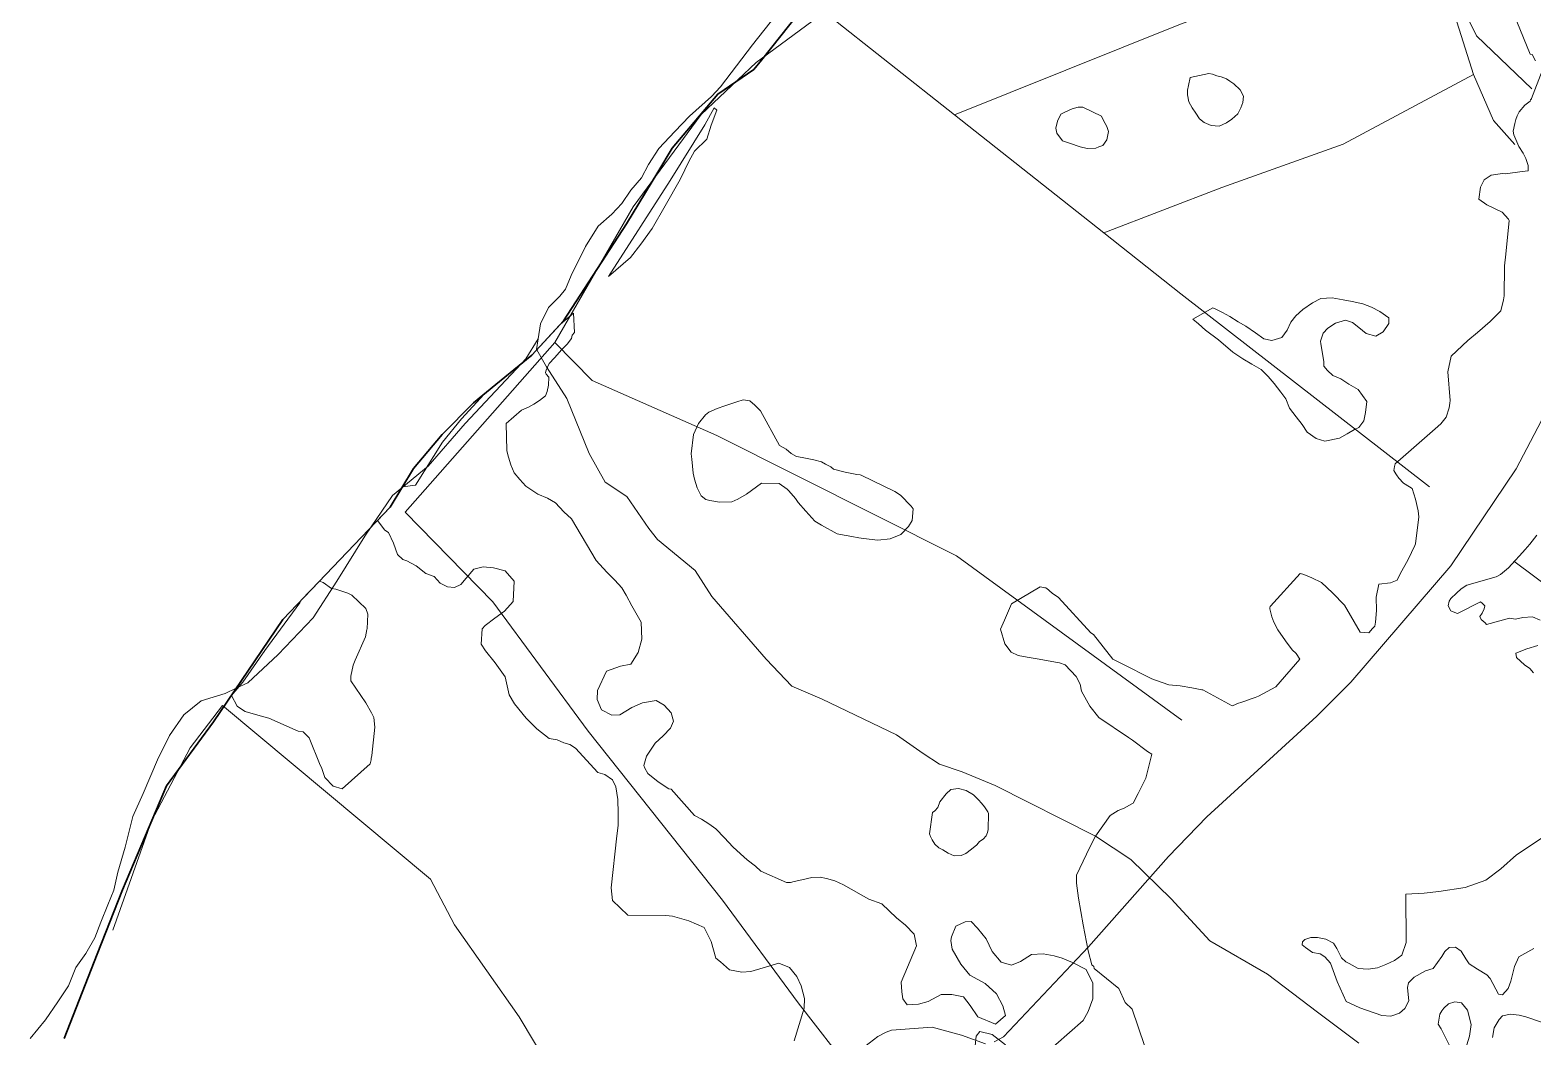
# Model space of a CAD drawing. Header units: metres. Extents: x 4652992 to 4879070, y 2074171 to 2309877.
# Drawn here: x 4653251.4 to 4653400.1, y 2306525.2 to 2306624.8 of the extents above; entities that cross this region are included whole.
import ezdxf

# ---------------------------------------------------------------- set-up
doc = ezdxf.new("R2010")
doc.units = ezdxf.units.M
doc.header["$MEASUREMENT"] = 0
doc.linetypes.add('DGN Style 3', pattern=[92.779933, 66.271381, -26.508552])
for name, color, linetype, lineweight in [('Level 1', 2, 'Continuous', 0), ('Level 20', 30, 'DGN Style 3', 0), ('Level 37', 3, 'Continuous', 0), ('Level 40', 1, 'Continuous', 0)]:
    doc.layers.add(name, color=color, linetype=linetype, lineweight=lineweight)
doc.layers.add('Limite', color=38, linetype='Continuous', lineweight=0, plot=False)

msp = doc.modelspace()

# ---------------------------------------------------------------- linework, layer by layer
at = {"layer": 'Level 1'}
for points in [[(4653346.81769, 2306524.725283, 1443.76), (4653347.757326, 2306525.232485, 1443.68), (4653356.161501, 2306534.135683, 1443), (4653364.058291, 2306543.060488, 1442), (4653367.851931, 2306546.98749, 1441), (4653378.741884, 2306556.942507, 1440), (4653382.130678, 2306560.323122, 1439), (4653392.022097, 2306571.821902, 1438), (4653398.48633, 2306581.433108, 1437), (4653403.820925, 2306591.604128, 1436)], [(4653334.033083, 2306524.272707, 1446), (4653335.304079, 2306525.262881, 1445.68), (4653336.129702, 2306525.693484, 1445.62), (4653336.659487, 2306525.88428, 1445.54), (4653340.672732, 2306526.191714, 1445), (4653343.600283, 2306525.381533, 1444.46), (4653345.961489, 2306524.535525, 1444)]]:
    msp.add_polyline3d(points, dxfattribs=at)
at = {"layer": 'Level 20', "linetype": 'Continuous'}
for points in [[(4653326.521846, 2306627.973412, 1446.133786), (4653322.890487, 2306623.377876, 1446.533786), (4653319.737636, 2306619.207571, 1446.933786), (4653318.837542, 2306618.265898, 1447.133786), (4653316.684623, 2306616.310196, 1447.333786), (4653315.227808, 2306614.783862, 1447.533786), (4653313.648209, 2306613.119255, 1447.933786), (4653312.606838, 2306611.515892, 1448.133786), (4653311.912782, 2306610.208106, 1448.233786), (4653310.868597, 2306608.993264, 1448.433786), (4653309.969685, 2306607.678332, 1448.833786), (4653309.003242, 2306606.622205, 1449.033786), (4653307.621421, 2306605.414482, 1449.033786), (4653306.36708, 2306603.420845, 1449.233786), (4653304.968714, 2306600.533605, 1449.233786), (4653304.414574, 2306599.185734, 1449.433786), (4653303.828283, 2306598.490856, 1449.633786), (4653302.719796, 2306597.375529, 1449.833786), (4653301.911948, 2306595.76062, 1450.133786), (4653301.691002, 2306594.287383, 1450.433709), (4653300.469944, 2306592.293151, 1450.333786), (4653300.035455, 2306591.830723, 1450.329368), (4653297.490656, 2306589.122291, 1450.303492), (4653294.46731, 2306585.910199, 1450.541754), (4653290.802365, 2306581.70213, 1450.816227), (4653288.211355, 2306579.548758, 1450.840632), (4653287.2744, 2306578.77006, 1450.849457), (4653285.187399, 2306575.68693, 1451.204865), (4653284.552665, 2306574.749236, 1451.312958), (4653281.76803, 2306570.295479, 1452.12006), (4653279.416345, 2306566.69053, 1452.469832), (4653275.983307, 2306563.053023, 1452.665732), (4653272.967442, 2306560.26604, 1452.553431), (4653271.821155, 2306559.714651, 1452.230775), (4653270.722424, 2306559.186138, 1451.921504), (4653268.360995, 2306558.483745, 1451.20323), (4653266.635781, 2306557.091689, 1450.70323), (4653265.199607, 2306555.035397, 1450.20323), (4653264.021779, 2306552.647385, 1450.00323), (4653262.611745, 2306549.289285, 1449.90323), (4653261.573543, 2306547.038881, 1449.80323), (4653260.821361, 2306543.988377, 1449.80323), (4653260.114123, 2306541.529283, 1450.00323), (4653259.700025, 2306539.721364, 1450.10323), (4653259.12852, 2306538.285999, 1450.30323), (4653258.410762, 2306536.563005, 1450.70323), (4653257.823525, 2306535.036484, 1451.10323), (4653256.921785, 2306533.487071, 1451.30323), (4653255.944469, 2306532.073486, 1451.513835), (4653255.208196, 2306530.285944, 1451.913834), (4653254.150578, 2306528.676298, 1452.513835), (4653252.950603, 2306526.925704, 1452.813835), (4653251.416545, 2306525.071743, 1453.313835)], [(4653400.035305, 2306619.002156, 1436.2094), (4653394.567751, 2306624.261045, 1436.9206), (4653392.836238, 2306627.752447, 1436.9206)], [(4653382.894689, 2306524.590164, 1445.651729), (4653378.817441, 2306527.659827, 1444.65467), (4653373.859772, 2306531.432228, 1443.717903), (4653368.176041, 2306534.734852, 1442.798062), (4653364.323221, 2306538.881918, 1442.394182), (4653360.357791, 2306542.777651, 1442.513835), (4653356.838969, 2306545.095398, 1443.321529), (4653346.906062, 2306550.105723, 1445.455184), (4653343.654059, 2306551.456475, 1445.455184), (4653341.424088, 2306552.198445, 1446.166402), (4653339.794627, 2306553.255716, 1446.166402), (4653337.150252, 2306555.089521, 1446.877619), (4653329.806643, 2306558.620751, 1448.300055), (4653326.800156, 2306559.926586, 1448.300055), (4653324.249836, 2306562.586246, 1449.011273), (4653318.877131, 2306568.799689, 1449.722491), (4653317.248692, 2306571.360966, 1449.722491), (4653313.508114, 2306574.419977, 1450.433709), (4653312.662029, 2306575.514433, 1450.433709), (4653310.462259, 2306578.687224, 1451.144926), (4653308.321144, 2306580.089824, 1451.144926), (4653306.739331, 2306582.924332, 1451.144926), (4653304.528524, 2306588.392778, 1451.144926), (4653302.517819, 2306591.514286, 1451.144926), (4653301.555326, 2306593.201287, 1450.441023), (4653301.545324, 2306593.218817, 1450.433709), (4653301.691002, 2306594.287383, 1450.433709)]]:
    msp.add_polyline3d(points, dxfattribs=at)
at = {"layer": 'Level 37', "extrusion": (-0.1667659833280152, 0.727472247764617, 0.6655623453418439), "elevation": 902943.529856, "flags": 128}
msp.add_lwpolyline([(-5051091.428919, -803274.5725), (-5051114.894133, -803280.112247), (-5051137.353154, -803284.876938)], dxfattribs=at)
at = {"layer": 'Level 37', "extrusion": (0.6231922473884508, 0.7611471848059139, 0.1796841280051301), "elevation": 4655861.926111, "flags": 128}
msp.add_lwpolyline([(-2139214.321976, -848952.729026), (-2139230.699301, -848954.309952), (-2139249.536258, -848956.128311), (-2139259.259768, -848957.066936), (-2139290.389136, -848961.404845)], dxfattribs=at)
at = {"layer": 'Level 37'}
for points in [[(4653398.348369, 2306613.510522, 1438.343004), (4653396.223482, 2306615.889955, 1438.343004), (4653394.256913, 2306620.436889, 1438.343004), (4653392.414885, 2306626.276284, 1439.054222), (4653387.567056, 2306631.293905, 1439.76544), (4653386.1248, 2306633.406644, 1439.76544), (4653384.967266, 2306636.613631, 1440.476658), (4653384.696687, 2306639.772992, 1440.476658), (4653385.822324, 2306642.169552, 1440.314643), (4653389.638055, 2306650.293511, 1439.76544), (4653393.839063, 2306658.728107, 1439.054222), (4653394.171546, 2306659.550093, 1439.054222), (4653399.370212, 2306672.402565, 1439.054222), (4653380.008832, 2306682.54531, 1444.032747), (4653370.825626, 2306687.57476, 1444.743966), (4653362.591564, 2306691.733142, 1444.032747), (4653354.41323, 2306694.9316, 1441.187876)], [(4653330.042364, 2306626.615575, 1449.011273), (4653323.265243, 2306621.61766, 1449.011273), (4653317.820602, 2306616.476858, 1450.433709), (4653311.092247, 2306607.336434, 1451.144926), (4653303.336077, 2306593.925925, 1452.567363), (4653288.530993, 2306577.150684, 1453.989799), (4653297.223554, 2306568.248273, 1453.989799), (4653306.65944, 2306555.483669, 1452.567363), (4653319.95048, 2306538.754929, 1449.5827), (4653327.424327, 2306528.583285, 1447.7827), (4653332.81369, 2306521.681288, 1447.4827)], [(4653357.676016, 2306604.779823, 1445.667313), (4653369.349791, 2306609.24237, 1443.321529), (4653381.370466, 2306613.527348, 1440.476658), (4653394.256913, 2306620.436889, 1438.343004)], [(4653303.336077, 2306593.925925, 1452.567363), (4653307.053929, 2306590.17506, 1452.567363), (4653319.390653, 2306584.716259, 1451.144926), (4653343.082481, 2306572.817287, 1448.300055), (4653365.380453, 2306556.555414, 1443.321529)], [(4653457.661802, 2306570.562503, 1445.317451), (4653453.996428, 2306565.948182, 1445.317451), (4653453.11139, 2306564.834012, 1445.317451), (4653445.042003, 2306553.472976, 1445.717451), (4653436.244655, 2306544.645892, 1446.917451), (4653423.953618, 2306552.790138, 1445.517451), (4653418.749063, 2306556.387757, 1443.917451), (4653409.88076, 2306563.420436, 1442.494646), (4653406.283123, 2306566.273408, 1441.917451), (4653398.235889, 2306572.288965, 1440.517451)], [(4653305.595604, 2306517.556475, 1449.8827), (4653299.809621, 2306527.214177, 1451.2827), (4653293.407765, 2306536.310955, 1452.4827), (4653291.043707, 2306540.838928, 1454.099629), (4653270.449136, 2306558.018129, 1454.5827), (4653267.250252, 2306553.830345, 1454.19039), (4653263.446377, 2306546.555682, 1453.79039), (4653259.60228, 2306535.780935, 1453.29039)]]:
    msp.add_polyline3d(points, dxfattribs=at)
at = {"layer": 'Level 40', "color": 3, "flags": 128}
for points, elevation in [([(4653369.81662, 2306615.651544), (4653369.100055, 2306615.322142), (4653368.280326, 2306615.383618), (4653367.605736, 2306615.696428), (4653367.12788, 2306616.065104), (4653366.776555, 2306616.59575), (4653366.425222, 2306617.126408), (4653366.092653, 2306617.746426), (4653365.956935, 2306618.422208), (4653365.961755, 2306618.885694), (4653366.055606, 2306619.332353), (4653366.224519, 2306620.136251), (4653368.065635, 2306620.531356), (4653368.421551, 2306620.464134), (4653368.847667, 2306620.290831), (4653369.292483, 2306620.206823), (4653369.807473, 2306620.016748), (4653370.1258, 2306619.771007), (4653370.533049, 2306619.508485), (4653371.150897, 2306618.927791), (4653371.483219, 2306618.308201), (4653371.44113, 2306617.666418), (4653371.23989, 2306617.147416), (4653370.93096, 2306616.555809), (4653370.355114, 2306616.014396), (4653369.81662, 2306615.651544)], 1447.588837), ([(4653356.87869, 2306613.158094), (4653356.037546, 2306613.129939), (4653355.323289, 2306613.264069), (4653354.28948, 2306613.644374), (4653353.593854, 2306613.868109), (4653353.011576, 2306614.629109), (4653352.927453, 2306615.110342), (4653353.078703, 2306615.82653), (4653353.408561, 2306616.509027), (4653353.822484, 2306616.710328), (4653354.542001, 2306617.040171), (4653355.134328, 2306617.207796), (4653355.599542, 2306617.213257), (4653357.449718, 2306616.306932), (4653357.641962, 2306615.898707), (4653357.97494, 2306615.277977), (4653358.14833, 2306614.780276), (4653357.978624, 2306613.974935), (4653357.578898, 2306613.398772), (4653357.184187, 2306613.286821), (4653356.87869, 2306613.158094)], 1447.588837), ([(4653385.887629, 2306596.348594), (4653385.864719, 2306595.793344), (4653385.321589, 2306594.961987), (4653384.585668, 2306594.539498), (4653383.623818, 2306594.812081), (4653382.914898, 2306595.410735), (4653382.276375, 2306595.903007), (4653381.581658, 2306596.12588), (4653380.596122, 2306595.843091), (4653379.840534, 2306595.330635), (4653379.371217, 2306594.858031), (4653379.113347, 2306594.065865), (4653379.146381, 2306593.779624), (4653379.433855, 2306592.045413), (4653379.429421, 2306591.57932), (4653379.800736, 2306591.136732), (4653380.350521, 2306590.660985), (4653381.116167, 2306590.331913), (4653381.933483, 2306589.806519), (4653382.839883, 2306589.264626), (4653383.704439, 2306588.07698), (4653383.569229, 2306586.981516), (4653383.400907, 2306586.172203), (4653382.894422, 2306585.518862), (4653382.481406, 2306585.315162), (4653381.744463, 2306584.891152), (4653381.007347, 2306584.467043), (4653379.555779, 2306584.175075), (4653378.681521, 2306584.43041), (4653377.792825, 2306585.062369), (4653377.29888, 2306585.808226), (4653376.715582, 2306586.570664), (4653376.061684, 2306587.439702), (4653375.694591, 2306588.349045), (4653375.181803, 2306589.005012), (4653374.527837, 2306589.87415), (4653373.925623, 2306590.546783), (4653373.233983, 2306591.236068), (4653372.32587, 2306591.77869), (4653371.417614, 2306592.321396), (4653370.438608, 2306592.970799), (4653369.016905, 2306594.170059), (4653367.736171, 2306595.156286), (4653367.025078, 2306595.756115), (4653366.474052, 2306596.232689), (4653368.47574, 2306597.355415), (4653368.814696, 2306597.198787), (4653369.403108, 2306596.902228), (4653370.151476, 2306596.482439), (4653370.970334, 2306595.956114), (4653371.718497, 2306595.536444), (4653372.697093, 2306594.88704), (4653373.496807, 2306594.271006), (4653374.301009, 2306594.121315), (4653375.288284, 2306594.404591), (4653375.814516, 2306595.147173), (4653376.162037, 2306595.922878), (4653376.669307, 2306596.57528), (4653377.355011, 2306597.194244), (4653378.32703, 2306597.85292), (4653379.153322, 2306598.258605), (4653380.280044, 2306598.328148), (4653381.350314, 2306598.128298), (4653382.24201, 2306597.961792), (4653383.311811, 2306597.762029), (4653384.165752, 2306597.416055), (4653385.000874, 2306596.980371), (4653385.887629, 2306596.348594)], 1444.743966)]:
    msp.add_lwpolyline(points, dxfattribs=dict(at, elevation=elevation))
at = {"layer": 'Level 40', "color": 3}
for points in [[(4653400.385131, 2306621.796855, 1442.0642), (4653400.046763, 2306622.428564, 1442.0642), (4653399.863975, 2306622.463277, 1442.0642), (4653398.535743, 2306625.680272, 1442.0642)], [(4653362.318795, 2306522.525793, 1460.0921), (4653360.461985, 2306527.959486, 1453.052), (4653359.793843, 2306528.618507, 1453.052), (4653359.162119, 2306530.012585, 1453.052), (4653356.720905, 2306531.988465, 1454.4642), (4653356.668248, 2306532.189095, 1454.4642), (4653356.495219, 2306532.35098, 1454.4642), (4653356.125798, 2306533.749331, 1454.4642), (4653355.634538, 2306536.293321, 1454.4642), (4653355.152033, 2306538.960043, 1454.4642), (4653354.952273, 2306540.418303, 1454.4642), (4653354.977208, 2306541.233854, 1454.4642), (4653355.967981, 2306543.303243, 1454.4642), (4653356.136365, 2306543.654939, 1454.4642), (4653356.838969, 2306545.095398, 1451.4642), (4653358.310372, 2306547.130357, 1451.4642), (4653359.10177, 2306547.603745, 1451.4642), (4653359.693261, 2306547.838951, 1451.4642), (4653360.449537, 2306548.277168, 1451.4642), (4653360.560322, 2306548.352946, 1451.4642), (4653361.06017, 2306549.297043, 1451.4642), (4653361.832555, 2306550.804102, 1451.4642), (4653362.425702, 2306553.18521, 1451.4642), (4653362.00729, 2306553.452364, 1451.4642), (4653360.525598, 2306554.586574, 1451.4642), (4653360.116984, 2306554.847478, 1451.4642), (4653357.182978, 2306556.827611, 1451.4642), (4653356.301249, 2306557.932159, 1451.4642), (4653355.474136, 2306559.422279, 1451.4642), (4653355.335113, 2306560.117464, 1451.4642), (4653354.921559, 2306560.862521, 1451.4642), (4653353.8339, 2306562.017277, 1451.4642), (4653353.280957, 2306562.213557, 1451.4642), (4653352.88586, 2306562.285427, 1451.4642), (4653351.265472, 2306562.580183, 1451.4642), (4653350.098909, 2306562.792387, 1451.4642), (4653349.18273, 2306562.959044, 1451.4642), (4653348.488506, 2306563.276833, 1451.4642), (4653347.878903, 2306564.098502, 1451.4642), (4653347.449659, 2306565.572339, 1451.4642), (4653347.83708, 2306566.451012, 1451.4642), (4653348.543419, 2306568.052995, 1451.4642), (4653351.370731, 2306569.737102, 1451.4642), (4653351.828417, 2306569.653478, 1451.4642), (4653351.919948, 2306569.636754, 1451.4642), (4653352.011478, 2306569.620031, 1451.4642), (4653352.574627, 2306569.134626, 1451.4642), (4653353.200729, 2306568.693984, 1451.4642), (4653356.39938, 2306565.185286, 1451.4642), (4653356.654409, 2306565.043169, 1451.4642), (4653358.555515, 2306562.606916, 1448.8642), (4653359.414847, 2306562.162485, 1448.8642), (4653362.431123, 2306560.653739, 1448.8642), (4653362.879429, 2306560.474175, 1448.8642), (4653364.114781, 2306560.059496, 1448.8642), (4653365.21195, 2306559.955752, 1448.8642), (4653366.378985, 2306559.743361, 1448.8642), (4653367.386519, 2306559.559997, 1448.8642), (4653367.478102, 2306559.54333, 1448.8642), (4653370.376201, 2306557.958588, 1446.0642), (4653370.473276, 2306558.000369, 1446.0642), (4653371.004818, 2306558.229148, 1446.0642), (4653371.246385, 2306558.314254, 1446.0642), (4653371.72517, 2306558.482934, 1446.0642), (4653372.242375, 2306558.677421, 1446.0642), (4653372.661598, 2306558.80471, 1446.0642), (4653372.962469, 2306558.931115, 1446.0642), (4653374.682269, 2306559.868175, 1446.0642), (4653377.061791, 2306562.606583, 1446.0642), (4653376.699564, 2306563.153278, 1446.0642), (4653376.296603, 2306563.517971, 1446.0642), (4653375.655582, 2306564.392591, 1446.0642), (4653374.902904, 2306565.499869, 1446.0642), (4653374.487456, 2306566.248569, 1446.0642), (4653374.29491, 2306566.788721, 1446.0642), (4653374.096018, 2306567.569421, 1446.0642), (4653374.116008, 2306567.665311, 1446.0642), (4653374.141644, 2306567.788291, 1446.0642), (4653374.153899, 2306567.847075, 1446.0642), (4653377.106589, 2306571.051398, 1446.0642), (4653377.381576, 2306571.000917, 1446.0642), (4653377.473234, 2306570.98409, 1446.0642), (4653378.259583, 2306570.647743, 1446.0642), (4653379.209825, 2306570.185355, 1446.0642), (4653380.289414, 2306569.17065, 1446.0642), (4653381.501095, 2306567.941302, 1446.0642), (4653383.035582, 2306565.260383, 1446.0642), (4653383.883872, 2306565.208376, 1446.0642), (4653384.250386, 2306565.615041, 1446.0642), (4653384.490083, 2306565.857937, 1446.0642), (4653384.568601, 2306566.250867, 1446.0642), (4653384.657743, 2306567.415159, 1446.0642), (4653384.608019, 2306568.714983, 1446.0642), (4653384.876555, 2306570.008696, 1446.0642), (4653386.056875, 2306570.154038, 1443.4642), (4653386.684596, 2306570.423645, 1443.4642), (4653387.002744, 2306571.038769, 1443.4642), (4653387.775799, 2306572.447601, 1443.4642), (4653388.443413, 2306573.851977, 1443.4642), (4653388.508126, 2306574.005789, 1443.4642), (4653388.83427, 2306576.671417, 1443.4642), (4653388.767757, 2306577.253585, 1443.4642), (4653388.511851, 2306578.434571, 1443.4642), (4653388.181331, 2306579.476528, 1443.4642), (4653387.505218, 2306579.889842, 1443.4642), (4653387.338878, 2306580.018014, 1443.4642), (4653386.867454, 2306580.488331, 1443.4642), (4653386.649895, 2306580.816908, 1443.4642), (4653386.5717, 2306580.935005, 1443.4642), (4653386.359813, 2306581.255018, 1443.4642), (4653386.44318, 2306581.656536, 1443.4642), (4653386.468331, 2306581.777671, 1443.4642), (4653386.494328, 2306581.902882, 1443.4642), (4653390.455926, 2306585.395296, 1443.4642), (4653391.029029, 2306585.864972, 1443.4642), (4653391.556549, 2306586.534076, 1443.4642), (4653391.836536, 2306587.46922, 1443.4642), (4653391.920279, 2306587.930449, 1443.4642), (4653391.944919, 2306588.175537, 1443.4642), (4653391.716309, 2306591.015202, 1443.4642), (4653392.054027, 2306592.584671, 1442.0642), (4653393.702216, 2306594.102623, 1442.0642), (4653394.634144, 2306594.90436, 1442.0642), (4653395.903315, 2306595.996227, 1442.0642), (4653396.975606, 2306597.038868, 1442.0642), (4653397.20735, 2306598.158482, 1442.0642), (4653397.28532, 2306598.535178, 1442.0642), (4653397.32573, 2306601.48759, 1442.0642), (4653397.359699, 2306601.845585, 1442.0642), (4653397.406206, 2306602.335719, 1442.0642), (4653397.785328, 2306606.003999, 1442.0642), (4653397.712902, 2306606.113477, 1442.0642), (4653397.095256, 2306606.804798, 1442.0642), (4653395.583325, 2306607.537638, 1442.0642), (4653394.795146, 2306608.10037, 1442.0642), (4653394.7938, 2306608.114205, 1442.0642), (4653394.953026, 2306609.282311, 1442.0642), (4653395.298763, 2306610.015421, 1442.0642), (4653395.990258, 2306610.484398, 1442.0642), (4653397.134383, 2306610.647555, 1442.0642), (4653397.405422, 2306610.620191, 1442.0642), (4653399.071982, 2306610.840362, 1442.0642), (4653399.658979, 2306610.921218, 1442.0642), (4653399.656992, 2306611.421773, 1442.0642), (4653399.431545, 2306612.127719, 1442.0642), (4653399.160199, 2306612.643458, 1442.0642), (4653398.725905, 2306613.300047, 1442.0642), (4653398.244178, 2306614.455467, 1442.0642), (4653398.188998, 2306614.837847, 1442.0642), (4653398.341724, 2306615.574942, 1442.0642), (4653398.433573, 2306615.98087, 1442.0642), (4653398.580075, 2306616.334649, 1442.0642), (4653398.772768, 2306616.737907, 1442.0642), (4653399.344283, 2306617.396272, 1442.0642), (4653399.733212, 2306617.704607, 1442.0642), (4653399.846046, 2306617.790668, 1442.0642), (4653399.900897, 2306617.92055, 1442.0642), (4653399.992339, 2306618.038308, 1442.0642), (4653399.995683, 2306618.054453, 1442.0642), (4653401.040272, 2306620.805345, 1442.0642)], [(4653310.836537, 2306602.315705, 1453.278581), (4653308.644111, 2306600.448288, 1453.989799), (4653314.764381, 2306609.940765, 1453.989799), (4653318.182978, 2306615.446726, 1453.989799), (4653319.113903, 2306617.12152, 1450.433709), (4653319.389534, 2306616.909639, 1450.433709), (4653318.828004, 2306615.412236, 1450.433709), (4653318.376505, 2306614.054056, 1450.433709), (4653317.152793, 2306612.83977, 1450.433709), (4653316.612548, 2306611.81803, 1450.433709), (4653316.199006, 2306611.01299, 1450.433709), (4653315.752307, 2306610.05351, 1450.433709), (4653314.259219, 2306607.439393, 1453.278581), (4653312.977681, 2306605.198701, 1453.278581), (4653311.844044, 2306603.649253, 1453.278581), (4653310.836537, 2306602.315705, 1453.278581)], [(4653285.792491, 2306576.318957, 1456.123452), (4653287.041989, 2306577.624074, 1455.934576), (4653288.259368, 2306579.627783, 1455.689489), (4653289.542522, 2306579.796023, 1453.989799), (4653292.232486, 2306584.046558, 1453.989799), (4653294.098971, 2306586.355187, 1453.989799), (4653296.366669, 2306588.824988, 1453.989799), (4653297.506766, 2306589.759116, 1453.989799), (4653301.05668, 2306592.667354, 1453.989799), (4653303.916941, 2306595.730028, 1453.989799), (4653305.190079, 2306596.823213, 1453.989799), (4653305.290147, 2306594.911869, 1455.412235), (4653305.070014, 2306594.632723, 1455.412235), (4653305.003853, 2306594.32516, 1455.412235), (4653304.56351, 2306593.766752, 1455.412235), (4653304.046072, 2306593.222433, 1455.412235), (4653303.308243, 2306592.398664, 1455.412235), (4653302.790559, 2306591.854082, 1455.412235), (4653302.487378, 2306591.18991, 1455.412235), (4653302.437679, 2306590.959047, 1455.412235), (4653302.481603, 2306590.79096, 1455.412235), (4653302.740129, 2306590.5034, 1455.412235), (4653302.728591, 2306589.705436, 1455.412235), (4653302.596061, 2306589.089661, 1455.412235), (4653302.419585, 2306588.641943, 1455.412235), (4653301.841132, 2306588.187956, 1455.412235), (4653301.279143, 2306587.810882, 1455.412235), (4653300.733636, 2306587.510751, 1455.412235), (4653300.0338, 2306587.238867, 1455.412235), (4653298.544791, 2306585.910323, 1455.412235), (4653298.591546, 2306583.245929, 1456.123452), (4653298.635449, 2306583.077811, 1456.123452), (4653298.767157, 2306582.573449, 1456.123452), (4653299.003272, 2306581.809831, 1456.123452), (4653299.316481, 2306581.032099, 1456.123452), (4653299.89411, 2306580.366168, 1456.123452), (4653300.471705, 2306579.700278, 1456.123452), (4653301.66573, 2306578.921892, 1456.123452), (4653302.617618, 2306578.507991, 1456.123452), (4653303.398728, 2306578.04526, 1456.123452), (4653304.251012, 2306577.169393, 1456.123452), (4653304.982288, 2306576.475745, 1456.123452), (4653307.441037, 2306572.352017, 1454.701016), (4653308.476378, 2306571.201116, 1454.701016), (4653309.26935, 2306570.41523, 1454.701016), (4653309.985146, 2306569.643433, 1454.701016), (4653310.392524, 2306568.927716, 1454.701016), (4653310.965038, 2306567.861155, 1454.701016), (4653311.900876, 2306566.247353, 1454.701016), (4653311.939273, 2306564.555524, 1454.701016), (4653311.581216, 2306563.256157, 1454.701016), (4653310.854038, 2306562.1035, 1454.701016), (4653309.845813, 2306561.884459, 1454.701016), (4653308.462443, 2306561.411912, 1454.701016), (4653307.568725, 2306559.48498, 1454.701016), (4653307.540845, 2306558.606255, 1454.701016), (4653307.959558, 2306557.566535, 1454.701016), (4653308.973865, 2306557.062241, 1454.701016), (4653309.77865, 2306557.077812, 1454.701016), (4653310.980119, 2306557.825021, 1454.701016), (4653312.037891, 2306558.276601, 1454.701016), (4653313.370649, 2306558.517757, 1454.701016), (4653314.15249, 2306558.055478, 1454.701016), (4653314.8682, 2306557.284065, 1454.701016), (4653315.088472, 2306556.441497, 1454.701016), (4653314.785766, 2306555.773462, 1454.701016), (4653314.064543, 2306555.020106, 1454.701016), (4653313.266016, 2306554.280432, 1454.701016), (4653312.428665, 2306552.98507, 1454.701016), (4653312.153119, 2306552.070372, 1454.701016), (4653312.257793, 2306551.810468, 1454.701016), (4653312.544281, 2306551.276791, 1454.701016), (4653313.568998, 2306550.449758, 1454.701016), (4653314.626593, 2306549.777632, 1454.701016), (4653314.857907, 2306549.736089, 1454.701016), (4653317.151982, 2306547.135288, 1453.989799), (4653317.873886, 2306546.764504, 1453.989799), (4653318.579194, 2306546.316301, 1453.989799), (4653319.267923, 2306545.790685, 1453.989799), (4653320.121943, 2306544.913794, 1453.989799), (4653320.975876, 2306544.036994, 1453.989799), (4653321.708505, 2306543.342832, 1453.989799), (4653322.38046, 2306542.740006, 1453.989799), (4653323.206481, 2306542.109655, 1453.989799), (4653323.740644, 2306541.611993, 1453.989799), (4653326.271235, 2306540.480943, 1450.433709), (4653326.674693, 2306540.48953, 1450.433709), (4653327.01724, 2306540.589798, 1450.433709), (4653327.7796, 2306540.776455, 1450.433709), (4653328.790334, 2306540.999334, 1450.433709), (4653329.596682, 2306541.016449, 1450.433709), (4653330.215276, 2306540.905663, 1450.433709), (4653331.04923, 2306540.675565, 1450.433709), (4653331.927396, 2306540.276091, 1450.433709), (4653334.434434, 2306538.858555, 1450.433709), (4653335.698224, 2306538.390259, 1450.433709), (4653337.167094, 2306536.997541, 1450.433709), (4653338.055824, 2306536.273684, 1450.433709), (4653338.911621, 2306535.394367, 1450.433705), (4653339.145026, 2306534.222678, 1450.433705), (4653337.622972, 2306530.63645, 1452.5), (4653337.699957, 2306529.67103, 1452.5), (4653337.790584, 2306528.980195, 1452.5), (4653338.19794, 2306528.377857, 1452.5), (4653339.336701, 2306528.457337, 1452.5), (4653340.286887, 2306528.722846, 1452.5), (4653341.576232, 2306529.400304, 1451), (4653342.63107, 2306529.421646, 1451), (4653343.788535, 2306529.198253, 1451), (4653344.4441, 2306528.321958, 1451), (4653345.202301, 2306527.200911, 1451), (4653346.940792, 2306526.490477, 1451), (4653347.932835, 2306527.348706, 1451), (4653347.666994, 2306528.299747, 1451), (4653347.06748, 2306529.465129, 1451), (4653345.919526, 2306530.511417, 1451), (4653344.426147, 2306531.324458, 1451), (4653343.509271, 2306532.4011, 1451), (4653342.676528, 2306533.911325, 1451), (4653342.54139, 2306534.762096, 1451), (4653342.611489, 2306535.123424, 1451), (4653343.0388, 2306536.16552, 1451), (4653343.94668, 2306536.590075, 1451), (4653344.553428, 2306536.622923, 1451), (4653345.178687, 2306535.977468, 1451), (4653346.023219, 2306534.914834, 1451), (4653346.608687, 2306533.677266, 1451), (4653347.525584, 2306532.600638, 1451), (4653348.52435, 2306532.332911, 1451), (4653349.418234, 2306532.685215, 1451), (4653350.526885, 2306533.370936, 1451), (4653351.668085, 2306533.450591, 1451), (4653352.753223, 2306533.241173, 1451), (4653353.534979, 2306533.015331, 1451), (4653354.578082, 2306532.589105, 1451), (4653355.940869, 2306531.876258, 1451), (4653356.584767, 2306530.552392, 1451), (4653356.579836, 2306528.978842, 1451), (4653356.110526, 2306527.719823, 1451), (4653355.638942, 2306526.83612, 1451), (4653351.558511, 2306523.292748, 1449.5)], [(4653333.655032, 2306580.798976, 1451.565702), (4653336.97987, 2306579.179519, 1452.988139), (4653337.558653, 2306578.80115, 1452.988139), (4653338.607886, 2306577.716034, 1452.988139), (4653338.800737, 2306577.458265, 1452.988139), (4653338.700193, 2306576.315238, 1452.988139), (4653338.332752, 2306575.712747, 1452.988139), (4653337.600262, 2306574.914708, 1452.988139), (4653336.546204, 2306574.483131, 1452.988139), (4653335.325775, 2306574.363454, 1452.988139), (4653333.877243, 2306574.513985, 1452.988139), (4653333.443415, 2306574.593303, 1452.988139), (4653332.721883, 2306574.725222, 1452.988139), (4653331.629424, 2306574.924958, 1452.988139), (4653331.29322, 2306574.986427, 1452.988139), (4653329.742882, 2306575.84544, 1452.988139), (4653329.08595, 2306576.246231, 1452.988139), (4653328.173096, 2306577.243309, 1452.988139), (4653327.429132, 2306578.090608, 1452.988139), (4653327.170505, 2306578.480444, 1452.988139), (4653326.50825, 2306579.25678, 1452.988139), (4653326.341964, 2306579.402784, 1452.988139), (4653325.538992, 2306579.978028, 1452.988139), (4653323.812812, 2306580.013411, 1455.121792), (4653322.312142, 2306578.907429, 1455.121792), (4653321.464272, 2306578.434111, 1455.121792), (4653320.860537, 2306578.162156, 1455.121792), (4653319.657035, 2306578.12591, 1455.121792), (4653318.673305, 2306578.305803, 1455.121792), (4653318.301401, 2306578.374593, 1455.121792), (4653317.829753, 2306578.744951, 1455.121792), (4653317.431715, 2306579.553597, 1455.121792), (4653317.182675, 2306580.389233, 1455.121792), (4653317.03815, 2306581.002719, 1455.121792), (4653316.900718, 2306582.390303, 1455.121792), (4653316.841943, 2306582.913719, 1455.121792), (4653317.08202, 2306584.834482, 1455.121792), (4653317.54724, 2306585.917789, 1455.121792), (4653318.26016, 2306586.752986, 1455.121792), (4653318.582688, 2306587.039519, 1455.121792), (4653319.420631, 2306587.393371, 1455.121792), (4653320.182597, 2306587.649819, 1455.121792), (4653321.353949, 2306588.061869, 1455.121792), (4653321.979761, 2306588.259191, 1455.121792), (4653322.654133, 2306588.163879, 1455.121792), (4653323.137849, 2306587.72974, 1455.121792), (4653323.578551, 2306587.303721, 1455.121792), (4653323.714589, 2306587.144122, 1455.121792), (4653325.566295, 2306583.741813, 1451.565702), (4653326.224257, 2306583.360681, 1451.565702), (4653326.733659, 2306582.927119, 1451.565702), (4653327.274892, 2306582.656224, 1451.565702), (4653327.834921, 2306582.552195, 1451.565702), (4653328.966506, 2306582.319759, 1451.565702), (4653329.726688, 2306582.12021, 1451.565702), (4653330.131022, 2306581.867583, 1451.565702), (4653330.643912, 2306581.608912, 1451.565702), (4653330.937931, 2306581.383503, 1451.565702), (4653332.072035, 2306581.089587, 1451.565702), (4653333.233868, 2306580.876295, 1451.565702), (4653333.552274, 2306580.817841, 1451.565702), (4653333.655032, 2306580.798976, 1451.565702)], [(4653327.028442, 2306524.847538, 1452.5), (4653328.022368, 2306528.058076, 1453.5), (4653328.059897, 2306529.022057, 1453.5), (4653327.706877, 2306530.28553, 1453.5), (4653327.283983, 2306531.188935, 1453.5), (4653326.558805, 2306532.075965, 1453.5), (4653325.519567, 2306532.500658, 1453.5), (4653322.7535, 2306531.676387, 1455.5), (4653321.849232, 2306531.627434, 1455.5), (4653320.627428, 2306531.863247, 1455.5), (4653319.732756, 2306532.631862, 1455.5), (4653319.285424, 2306533.016166, 1455.5), (4653318.817081, 2306534.660443, 1458), (4653318.122259, 2306536.056328, 1458), (4653316.61628, 2306536.718078, 1458), (4653314.997039, 2306537.17902, 1458), (4653314.343657, 2306537.218964, 1458.484162), (4653310.578767, 2306537.260334, 1458.968324), (4653309.059624, 2306538.731507, 1458.968324), (4653308.922866, 2306539.956573, 1458.968324), (4653309.465917, 2306545.121108, 1456.123452), (4653309.603802, 2306546.140263, 1456.123452), (4653309.620614, 2306547.341496, 1456.123452), (4653309.593433, 2306548.710964, 1456.123452), (4653309.379099, 2306549.953294, 1456.123452), (4653309.049054, 2306550.654551, 1456.123452), (4653308.284097, 2306551.193157, 1456.123452), (4653307.607012, 2306551.395001, 1456.123452), (4653305.399823, 2306553.798086, 1456.123452), (4653304.832651, 2306554.140855, 1456.123452), (4653304.232278, 2306554.329088, 1456.123452), (4653303.571276, 2306554.608507, 1456.123452), (4653302.799873, 2306554.747251, 1456.123452), (4653301.560377, 2306555.692752, 1456.123452), (4653300.508216, 2306556.765232, 1456.123452), (4653299.367981, 2306558.17482, 1456.123452), (4653298.839357, 2306559.07288, 1456.123452), (4653298.416326, 2306560.834871, 1456.123452), (4653297.43039, 2306562.216803, 1456.123452), (4653296.488338, 2306563.430374, 1456.123452), (4653296.064213, 2306564.068843, 1456.123452), (4653296.148596, 2306565.578337, 1456.123452), (4653296.463391, 2306565.922565, 1456.123452), (4653297.418255, 2306566.632197, 1456.123452), (4653298.372811, 2306567.3416, 1456.123452), (4653299.222572, 2306568.310266, 1456.123452), (4653299.329039, 2306570.295248, 1456.123452), (4653298.431688, 2306571.339967, 1456.123452), (4653297.29094, 2306571.627337, 1456.123452), (4653296.27103, 2306571.732417, 1456.123452), (4653295.338746, 2306571.500798, 1456.123452), (4653294.58197, 2306570.59556, 1456.123452), (4653294.046034, 2306569.970854, 1456.123452), (4653293.422103, 2306569.682883, 1456.123452), (4653292.71017, 2306569.731752, 1456.123452), (4653291.987505, 2306570.103529, 1456.123452), (4653291.408706, 2306570.770218, 1456.123452), (4653290.591919, 2306571.078904, 1456.123452), (4653289.626502, 2306571.815853, 1456.123452), (4653288.688186, 2306572.307197, 1456.123452), (4653288.318263, 2306572.454614, 1456.123452), (4653287.783109, 2306572.953083, 1456.123452), (4653287.381538, 2306574.069367, 1456.123452), (4653286.88594, 2306575.12246, 1456.123452), (4653286.532641, 2306575.3472, 1456.123452), (4653285.792491, 2306576.318957, 1456.123452)], [(4653400.520254, 2306574.875515, 1446.2642), (4653399.837931, 2306573.960644, 1446.2642), (4653399.362645, 2306573.441057, 1446.2642), (4653398.807904, 2306572.824294, 1446.2642), (4653398.392676, 2306572.362408, 1446.2642), (4653397.716212, 2306571.638799, 1446.2642), (4653396.916799, 2306570.963708, 1446.2642), (4653396.505809, 2306570.740692, 1446.2642), (4653393.582926, 2306569.905074, 1449.4642), (4653393.036886, 2306569.536939, 1449.4642), (4653392.565473, 2306569.110961, 1449.4642), (4653391.995272, 2306568.608094, 1449.4642), (4653391.833753, 2306568.326052, 1449.4642), (4653391.763318, 2306567.878494, 1449.4642), (4653392.023681, 2306567.376106, 1449.4642), (4653392.24121, 2306567.265817, 1449.4642), (4653392.663647, 2306567.117963, 1449.4642), (4653394.955334, 2306568.268085, 1453.0642), (4653395.157657, 2306568.09047, 1453.0642), (4653395.383579, 2306567.881674, 1453.0642), (4653395.314625, 2306567.558719, 1453.0642), (4653395.121717, 2306567.15628, 1453.0642), (4653394.884399, 2306566.806526, 1453.0642), (4653395.013451, 2306566.512846, 1453.0642), (4653395.419455, 2306566.169929, 1453.0642), (4653395.554827, 2306566.029629, 1453.0642), (4653397.812924, 2306566.638692, 1455.6642), (4653398.42665, 2306566.563573, 1455.6642), (4653399.143113, 2306566.706425, 1455.6642), (4653400.104105, 2306566.794362, 1455.6642), (4653400.8408, 2306566.455153, 1455.6642)], [(4653278.232168, 2306568.422097, 1457.9667), (4653280.052497, 2306570.323456, 1457.9667), (4653280.409223, 2306570.161073, 1457.9667), (4653281.243582, 2306569.598575, 1457.9667), (4653281.678278, 2306569.519887, 1457.9667), (4653282.873595, 2306569.106307, 1457.9667), (4653283.255329, 2306568.918954, 1457.9667), (4653284.63742, 2306567.596742, 1457.9667), (4653284.857513, 2306567.045523, 1457.9667), (4653284.763289, 2306565.588873, 1457.9667), (4653284.75629, 2306565.527601, 1457.9667), (4653284.60696, 2306564.809087, 1457.9667), (4653283.589466, 2306562.487116, 1457.9667), (4653283.383116, 2306562.009704, 1457.9667), (4653283.147234, 2306560.919925, 1457.9667), (4653283.148901, 2306560.451618, 1457.9667), (4653284.636048, 2306558.286021, 1460.1003), (4653285.206878, 2306557.296194, 1460.1003), (4653285.445587, 2306556.806069, 1460.1003), (4653285.549831, 2306555.863378, 1460.1003), (4653285.253461, 2306553.067179, 1460.1003), (4653285.186645, 2306552.758067, 1460.1003), (4653285.162616, 2306552.646899, 1460.1003), (4653285.077062, 2306552.251095, 1460.1003), (4653282.296782, 2306549.768517, 1460.1003), (4653281.411047, 2306550.029619, 1460.1003), (4653280.571182, 2306550.899325, 1460.1003), (4653280.325197, 2306551.662911, 1460.1003), (4653280.269046, 2306551.878585, 1460.1003), (4653280.113917, 2306552.111927, 1460.1003), (4653279.027724, 2306554.79529, 1460.1003), (4653278.458515, 2306555.389127, 1460.1003), (4653277.963403, 2306555.477889, 1460.1003), (4653275.031899, 2306556.756393, 1462.9452), (4653273.964908, 2306557.050056, 1462.9452), (4653272.708301, 2306557.419124, 1462.9452), (4653272.529159, 2306557.512272, 1462.9452), (4653271.902141, 2306557.93197, 1462.9452), (4653271.360645, 2306558.990314, 1462.9452), (4653272.456197, 2306560.324171, 1462.9452), (4653274.638505, 2306563.44653, 1462.9452), (4653278.116871, 2306568.173169, 1457.9667), (4653278.232168, 2306568.422097, 1457.9667)], [(4653400.609604, 2306563.930825, 1455.6642), (4653399.538998, 2306563.613198, 1455.6642), (4653398.430408, 2306563.175685, 1455.6642), (4653398.501748, 2306562.760091, 1455.6642), (4653399.298876, 2306562.045015, 1455.6642), (4653399.837221, 2306561.66504, 1455.6642), (4653400.189655, 2306561.236631, 1455.6642)], [(4653343.539841, 2306543.170204, 1450.143267), (4653342.867468, 2306543.141783, 1450.143267), (4653342.2556, 2306543.400886, 1450.143267), (4653341.730182, 2306543.719082, 1450.143267), (4653341.332298, 2306543.939776, 1450.143267), (4653340.964714, 2306544.304252, 1450.143267), (4653340.683657, 2306544.727796, 1450.143267), (4653340.530188, 2306545.053804, 1450.143267), (4653340.432931, 2306545.295102, 1450.143267), (4653340.705522, 2306547.423183, 1448.720831), (4653340.965601, 2306547.600515, 1448.720831), (4653341.256031, 2306547.921794, 1448.720831), (4653341.449007, 2306548.484728, 1448.720831), (4653342.060074, 2306549.271002, 1448.720831), (4653342.523659, 2306549.710235, 1448.720831), (4653343.283756, 2306549.797161, 1448.720831), (4653344.054493, 2306549.583433, 1448.720831), (4653344.779635, 2306549.153933, 1448.720831), (4653345.27527, 2306548.691191, 1448.720831), (4653345.571768, 2306548.339047, 1448.720831), (4653345.868257, 2306547.986914, 1448.720831), (4653346.205857, 2306547.478038, 1448.720831), (4653346.246976, 2306547.321283, 1448.720831), (4653346.228192, 2306545.74407, 1450.143267), (4653346.167711, 2306545.456783, 1450.143267), (4653346.02082, 2306545.110476, 1450.143267), (4653345.731334, 2306544.789787, 1450.143267), (4653345.385645, 2306544.553723, 1450.143267), (4653345.096092, 2306544.232966, 1450.143267), (4653344.562295, 2306543.806917, 1450.143267), (4653344.028401, 2306543.380791, 1450.143267), (4653343.539841, 2306543.170204, 1450.143267)], [(4653401.048101, 2306544.91318, 1457.2642), (4653398.516515, 2306543.229034, 1461.0642), (4653396.965453, 2306541.860805, 1461.0642), (4653395.473786, 2306540.739306, 1461.0642), (4653393.433715, 2306540.018119, 1461.0642), (4653390.825599, 2306539.603522, 1461.0642), (4653389.365992, 2306539.437238, 1461.0642), (4653387.557229, 2306539.330229, 1461.0642), (4653387.58229, 2306534.564062, 1458.0921), (4653387.178995, 2306533.314159, 1458.0921), (4653386.429992, 2306532.774705, 1458.0921), (4653385.587046, 2306532.37408, 1458.0921), (4653384.759128, 2306532.051023, 1458.0921), (4653383.844787, 2306531.905583, 1458.0921), (4653382.851542, 2306531.976544, 1458.0921), (4653381.940974, 2306532.474134, 1458.0921), (4653381.614073, 2306532.657919, 1458.0921), (4653381.208271, 2306533.058102, 1458.0921), (4653380.737355, 2306533.953656, 1458.0921), (4653380.40045, 2306534.501473, 1458.0921), (4653379.630184, 2306534.891508, 1458.0921), (4653378.814826, 2306535.048842, 1458.0921), (4653378.171053, 2306535.052367, 1458.0921), (4653377.567351, 2306534.846993, 1458.0921), (4653377.320603, 2306534.612972, 1458.0921), (4653377.306813, 2306534.333997, 1458.0921), (4653377.618668, 2306534.072651, 1458.0921), (4653378.327552, 2306533.573754, 1458.0921), (4653379.065262, 2306533.431399, 1458.0921), (4653379.532431, 2306533.140079, 1458.0921), (4653380.094783, 2306532.508515, 1458.0921), (4653380.766491, 2306530.711547, 1456.5921), (4653381.653797, 2306528.720957, 1454.5921), (4653383.014778, 2306528.085243, 1452.5921), (4653385.176259, 2306527.330384, 1450.5921), (4653386.062501, 2306527.281365, 1450.5921), (4653386.931018, 2306527.561139, 1450.5921), (4653387.469089, 2306528.026695, 1450.5921), (4653387.864088, 2306528.804555, 1450.5921), (4653387.781784, 2306529.430495, 1450.5921), (4653387.707077, 2306530.095635, 1450.5921), (4653387.837473, 2306530.558511, 1450.5921), (4653388.39832, 2306531.141666, 1450.5921), (4653389.492167, 2306531.743971, 1450.5921), (4653390.274574, 2306531.99968, 1450.5921), (4653391.106486, 2306533.163683, 1449.0921), (4653391.409695, 2306533.675748, 1449.0921), (4653391.855005, 2306534.078879, 1449.0921), (4653392.467804, 2306534.082895, 1449.0921), (4653393.043829, 2306533.686455, 1449.0921), (4653393.512031, 2306532.944021, 1449.0921), (4653393.821631, 2306532.435965, 1449.0921), (4653394.65777, 2306531.907811, 1449.0921), (4653395.57258, 2306531.364473, 1449.0921), (4653395.912632, 2306531.013557, 1449.0921), (4653396.71583, 2306529.434172, 1450.0921), (4653397.116201, 2306529.39761, 1450.0921), (4653397.685033, 2306530.020428, 1450.0921), (4653397.947245, 2306530.743109, 1450.0921), (4653398.306957, 2306532.179539, 1450.0921), (4653398.740184, 2306533.154087, 1450.0921), (4653400.209257, 2306533.963331, 1451.0921)], [(4653393.466982, 2306523.996741, 1450.0921), (4653393.843218, 2306525.307988, 1450.0921), (4653394.024341, 2306526.453365, 1450.0921), (4653393.646705, 2306527.869358, 1450.0921), (4653393.053722, 2306528.594291, 1450.0921), (4653392.417696, 2306528.676332, 1450.0921), (4653391.767746, 2306528.476161, 1450.0921), (4653391.323053, 2306528.073579, 1450.0921), (4653391.105143, 2306527.790031, 1450.0921), (4653390.918909, 2306527.45967, 1450.0921), (4653390.768171, 2306526.471247, 1450.0921), (4653391.045657, 2306526.010687, 1450.0921), (4653392.393483, 2306523.304646, 1451.5921)], [(4653402.444337, 2306526.175949, 1451.0921), (4653399.447134, 2306527.21589, 1449.5921), (4653398.786539, 2306527.384101, 1449.5921), (4653397.906604, 2306527.472452, 1449.5921), (4653397.138267, 2306527.294891, 1449.5921), (4653396.787081, 2306526.955369, 1449.5921), (4653396.297725, 2306526.113022, 1449.5921), (4653396.13525, 2306525.150565, 1450.0921)], [(4653347.945288, 2306524.441, 1449.5), (4653346.635794, 2306525.445153, 1449.5), (4653345.417371, 2306525.755462, 1449.5), (4653345.029032, 2306525.304437, 1449.5), (4653344.864938, 2306523.683014, 1449.5)]]:
    msp.add_polyline3d(points, dxfattribs=at)
at = {"layer": 'Limite', "color": 5, "linetype": 'Continuous', "lineweight": 30}
msp.add_polyline3d([(4653254.801305, 2306525.074605, 1454.267367), (4653258.071546, 2306533.395991, 1451.978113), (4653260.577962, 2306539.773553, 1451.072236), (4653264.932717, 2306550.06945, 1451.400036), (4653269.579437, 2306556.392799, 1452.158066), (4653276.419749, 2306566.529002, 1452.013101), (4653287.041989, 2306577.624074, 1451.218857), (4653289.367433, 2306581.45157, 1450.634748), (4653292.193043, 2306584.818888, 1450.09596), (4653295.295672, 2306587.947477, 1450.23846), (4653297.506766, 2306589.759116, 1450.283124), (4653301.05668, 2306592.667354, 1450.33379), (4653304.215153, 2306596.049344, 1450.299355), (4653310.428053, 2306605.6668, 1449.176142), (4653313.530352, 2306610.783655, 1448.492555), (4653314.965319, 2306613.150104, 1448.181351), (4653319.475302, 2306618.498131, 1447.160442), (4653323.029265, 2306620.920068, 1447.219115), (4653323.805747, 2306621.86005, 1447.096197), (4653332.831062, 2306633.265121, 1446.254947)], dxfattribs=at)

doc.saveas('drawing.dxf')
